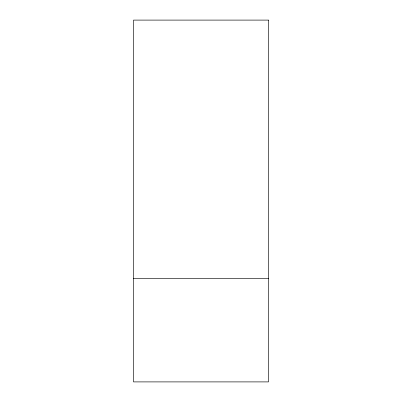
<?xml version="1.0" encoding="UTF-8"?>
<svg xmlns="http://www.w3.org/2000/svg" width="402" height="402" viewBox="0 0 402 402"><rect width="100%" height="100%" fill="white"/><g stroke="black" fill="none" stroke-linecap="round" stroke-linejoin="round"><path stroke-width="0.6" d="M133.484 278.531L268.516 278.531M268.516 20.1L133.484 20.1L133.484 381.9L268.516 381.9L268.516 20.1"/></g></svg>
